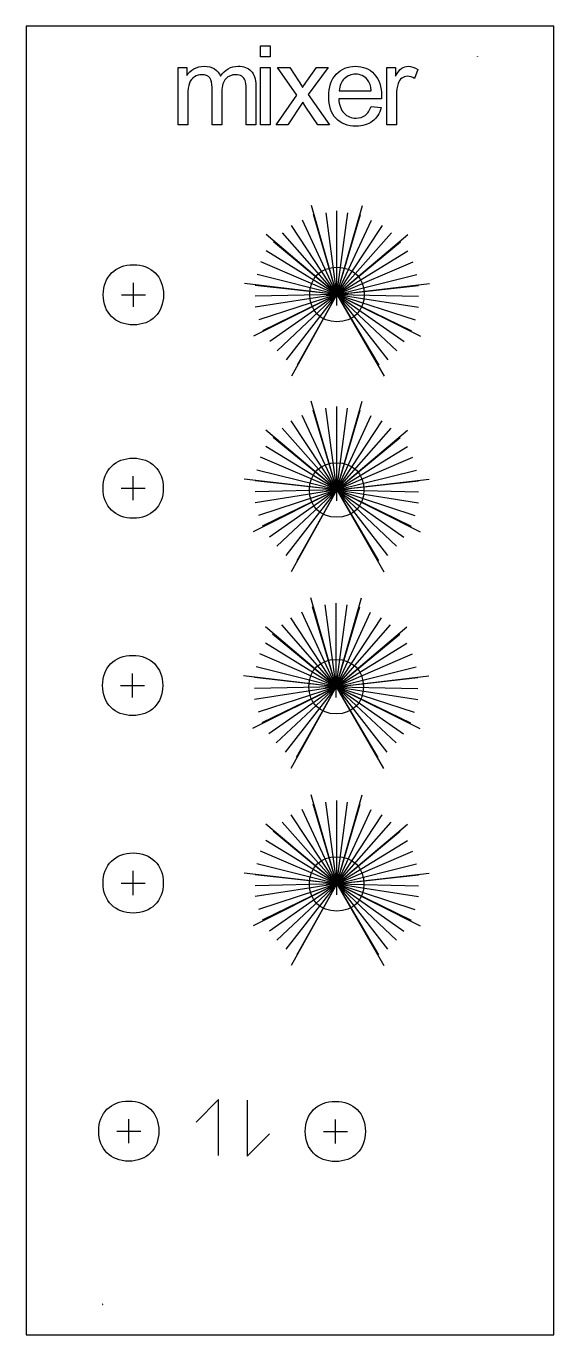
# Model space of a CAD drawing. Extents: x 13 to 178, y 11 to 272.
# Drawn here: x 126.2 to 178, y 11 to 139.5 of the extents above; entities that cross this region are included whole.
import ezdxf

# ---------------------------------------------------------------- set-up
doc = ezdxf.new("R2010")
doc.units = 0
doc.layers.add('4chan_mixer_panel', color=7, linetype='CONTINUOUS')

msp = doc.modelspace()

# ---------------------------------------------------------------- linework, layer by layer
at = {"layer": '4chan_mixer_panel', "color": 7}
for points in [[(178.020645, 11.014449), (178.020645, 139.456957), (126.235901, 139.456957), (126.235901, 11.014449), (178.020645, 11.014449)], [(149.235151, 136.439531), (149.235151, 137.53591), (150.188523, 137.53591), (150.188523, 136.439531), (149.235151, 136.439531)], [(141.14541, 129.771225), (141.14541, 135.396118), (141.998148, 135.396118), (141.998148, 134.606939)], [(149.235151, 129.771225), (149.235151, 135.396118), (150.188523, 135.396118), (150.188523, 129.771225), (149.235151, 129.771225)], [(150.754451, 129.771225), (152.809496, 132.694898), (150.90805, 135.396118), (152.099764, 135.396118), (152.963095, 134.077287)], [(153.784054, 134.066695), (154.73213, 135.396118), (155.870879, 135.396118), (153.92706, 132.747864), (156.019181, 129.771225), (154.848653, 129.771225), (153.694014, 131.519074), (153.386816, 131.990462), (151.90909, 129.771225), (150.754451, 129.771225)], [(161.633336, 129.771225), (161.633336, 135.396118), (162.491371, 135.396118), (162.491371, 134.543381)], [(164.689423, 135.216036), (164.361039, 134.331521)], [(148.767087, 133.632379), (148.767087, 129.771225), (147.819012, 129.771225), (147.819012, 133.314591)], [(142.098782, 132.689604), (142.098782, 129.771225), (141.14541, 129.771225)], [(145.440879, 133.039173), (145.440879, 129.771225), (144.487507, 129.771225), (144.487507, 133.425817)], [(161.105677, 132.34003), (156.910842, 132.34003)], [(156.963807, 133.123916), (160.104637, 133.123916)], [(162.586708, 132.716082), (162.586708, 129.771225), (161.633336, 129.771225)], [(160.094044, 131.582633), (161.079195, 131.46081)], [(156.735527, 113.125927), (154.240931, 121.857008)], [(156.735527, 113.125927), (154.419117, 120.966089)], [(156.735527, 113.125927), (155.666412, 121.144256)], [(156.735527, 113.125927), (159.23012, 121.857008)], [(156.735527, 113.125927), (156.735527, 121.322451)], [(156.735527, 113.125927), (157.804638, 121.144256)], [(156.735527, 113.125927), (159.051936, 120.966089)], [(156.735527, 113.125927), (152.280892, 119.896975)], [(156.735527, 113.125927), (153.350003, 120.431532)], [(156.735527, 113.125927), (160.121048, 120.431532)], [(156.735527, 113.125927), (161.190159, 119.896975)], [(156.735527, 113.125927), (149.786296, 119.006056)], [(156.735527, 113.125927), (150.499036, 118.293303)], [(156.735527, 113.125927), (151.389964, 119.184222)], [(156.735527, 113.125927), (162.081087, 119.184222)], [(156.735527, 113.125927), (163.684755, 119.006056)], [(156.735527, 113.125927), (162.972014, 118.293303)], [(156.735527, 113.125927), (149.786296, 117.402384)], [(156.735527, 113.125927), (163.684755, 117.402384)], [(156.735527, 113.125927), (149.251741, 116.33327)], [(156.735527, 113.125927), (164.219312, 116.33327)], [(156.735527, 113.125927), (148.895368, 115.085961)], [(156.735527, 113.125927), (164.575683, 115.085961)], [(135.578546, 113.094668), (137.939834, 113.094668)], [(136.759191, 111.914019), (136.759191, 114.275316)], [(156.735527, 113.125927), (147.648073, 114.195042)], [(156.735527, 113.125927), (148.538998, 109.027666)], [(156.735527, 113.125927), (148.717184, 114.016846)], [(156.735527, 113.125927), (148.717184, 111.878618)], [(156.735527, 113.125927), (148.717184, 112.947732)], [(156.735527, 113.125927), (149.073555, 110.631337)], [(156.735527, 113.125927), (149.429925, 109.562223)], [(156.735527, 113.125927), (150.142666, 108.493108)], [(156.735527, 113.125927), (150.855407, 107.602189)], [(156.735527, 113.125927), (151.746335, 106.711242)], [(156.735527, 113.125927), (152.280892, 105.107571)], [(156.735527, 113.125927), (152.815449, 106.176685)], [(155.666412, 113.125927), (157.804638, 113.125927)], [(156.735527, 113.125927), (165.822981, 114.195042)], [(156.735527, 112.056813), (156.735527, 114.195042)], [(156.735527, 113.125927), (164.753869, 114.016846)], [(156.735527, 113.125927), (164.932053, 109.027666)], [(156.735527, 113.125927), (161.368346, 105.107571)], [(156.735527, 113.125927), (164.753869, 112.947732)], [(156.735527, 113.125927), (164.753869, 111.878618)], [(156.735527, 113.125927), (164.397496, 110.631337)], [(156.735527, 113.125927), (164.041126, 109.562223)], [(156.735527, 113.125927), (163.328385, 108.493108)], [(156.735527, 113.125927), (162.615644, 107.602189)], [(156.735527, 113.125927), (161.724716, 106.711242)], [(156.735527, 113.125927), (160.833788, 106.176685)], [(156.71242, 93.934252), (154.217824, 102.665333)], [(156.71242, 93.934252), (154.39601, 101.774414)], [(156.71242, 93.934252), (155.643306, 101.952581)], [(156.71242, 93.934252), (159.207013, 102.665333)], [(156.71242, 93.934252), (156.71242, 102.130776)], [(156.71242, 93.934252), (157.781531, 101.952581)], [(156.71242, 93.934252), (159.028829, 101.774414)], [(156.71242, 93.934252), (152.257785, 100.7053)], [(156.71242, 93.934252), (153.326896, 101.239857)], [(156.71242, 93.934252), (160.097941, 101.239857)], [(156.71242, 93.934252), (161.167052, 100.7053)], [(156.71242, 93.934252), (149.763189, 99.814381)], [(156.71242, 93.934252), (150.47593, 99.101628)], [(156.71242, 93.934252), (151.366857, 99.992547)], [(156.71242, 93.934252), (162.05798, 99.992547)], [(156.71242, 93.934252), (163.661648, 99.814381)], [(156.71242, 93.934252), (162.948907, 99.101628)], [(156.71242, 93.934252), (149.763189, 98.210709)], [(156.71242, 93.934252), (163.661648, 98.210709)], [(156.71242, 93.934252), (149.228634, 97.141595)], [(156.71242, 93.934252), (164.196205, 97.141595)], [(136.736081, 92.925544), (136.736081, 95.286841)], [(156.71242, 93.934252), (148.872261, 95.894286)], [(156.71242, 93.934252), (164.552576, 95.894286)], [(135.555435, 94.106192), (137.916724, 94.106192)], [(156.71242, 93.934252), (147.624966, 95.003367)], [(156.71242, 93.934252), (148.515891, 89.835991)], [(156.71242, 93.934252), (148.694077, 94.825171)], [(156.71242, 93.934252), (148.694077, 92.686943)], [(156.71242, 93.934252), (148.694077, 93.756057)], [(156.71242, 93.934252), (149.050448, 91.439662)], [(156.71242, 93.934252), (149.406818, 90.370548)], [(156.71242, 93.934252), (150.119559, 89.301433)], [(156.71242, 93.934252), (150.8323, 88.410514)], [(156.71242, 93.934252), (151.723228, 87.519567)], [(156.71242, 93.934252), (152.257785, 85.915896)], [(156.71242, 93.934252), (152.792342, 86.98501)], [(155.643306, 93.934252), (157.781531, 93.934252)], [(156.71242, 93.934252), (165.799874, 95.003367)], [(156.71242, 92.865138), (156.71242, 95.003367)], [(156.71242, 93.934252), (164.730762, 94.825171)], [(156.71242, 93.934252), (164.908946, 89.835991)], [(156.71242, 93.934252), (161.345239, 85.915896)], [(156.71242, 93.934252), (164.730762, 93.756057)], [(156.71242, 93.934252), (164.730762, 92.686943)], [(156.71242, 93.934252), (164.374389, 91.439662)], [(156.71242, 93.934252), (164.018019, 90.370548)], [(156.71242, 93.934252), (163.305278, 89.301433)], [(156.71242, 93.934252), (162.592537, 88.410514)], [(156.71242, 93.934252), (161.701609, 87.519567)], [(156.71242, 93.934252), (160.810682, 86.98501)], [(156.658829, 74.630252), (154.164233, 83.361332)], [(156.658829, 74.630252), (154.34242, 82.470413)], [(156.658829, 74.630252), (155.589715, 82.64858)], [(156.658829, 74.630252), (159.153423, 83.361332)], [(156.658829, 74.630252), (156.658829, 82.826775)], [(156.658829, 74.630252), (157.727941, 82.64858)], [(156.658829, 74.630252), (158.975239, 82.470413)], [(156.658829, 74.630252), (152.204194, 81.401299)], [(156.658829, 74.630252), (153.273306, 81.935856)], [(156.658829, 74.630252), (160.04435, 81.935856)], [(156.658829, 74.630252), (161.113462, 81.401299)], [(156.658829, 74.630252), (149.709598, 80.51038)], [(156.658829, 74.630252), (150.422339, 79.797628)], [(156.658829, 74.630252), (151.313267, 80.688547)], [(156.658829, 74.630252), (162.004389, 80.688547)], [(156.658829, 74.630252), (163.608058, 80.51038)], [(156.658829, 74.630252), (162.895317, 79.797628)], [(156.658829, 74.630252), (149.709598, 78.906709)], [(156.658829, 74.630252), (163.608058, 78.906709)], [(156.658829, 74.630252), (149.175044, 77.837594)], [(156.658829, 74.630252), (164.142615, 77.837594)], [(136.682494, 73.567851), (136.682494, 75.929148)], [(156.658829, 74.630252), (148.818671, 76.590285)], [(156.658829, 74.630252), (164.498985, 76.590285)], [(135.501848, 74.748499), (137.863137, 74.748499)], [(156.658829, 74.630252), (147.571375, 75.699366)], [(156.658829, 74.630252), (148.4623, 70.53199)], [(156.658829, 74.630252), (148.640487, 75.521171)], [(156.658829, 74.630252), (148.640487, 73.382942)], [(156.658829, 74.630252), (148.640487, 74.452057)], [(156.658829, 74.630252), (148.996857, 72.135661)], [(156.658829, 74.630252), (149.353228, 71.066547)], [(156.658829, 74.630252), (150.065969, 69.997433)], [(156.658829, 74.630252), (150.77871, 69.106514)], [(156.658829, 74.630252), (151.669637, 68.215566)], [(156.658829, 74.630252), (152.204194, 66.611895)], [(156.658829, 74.630252), (152.738751, 67.681009)], [(155.589715, 74.630252), (157.727941, 74.630252)], [(156.658829, 74.630252), (165.746283, 75.699366)], [(156.658829, 73.561138), (156.658829, 75.699366)], [(156.658829, 74.630252), (164.677172, 75.521171)], [(156.658829, 74.630252), (164.855356, 70.53199)], [(156.658829, 74.630252), (161.291648, 66.611895)], [(156.658829, 74.630252), (164.677172, 74.452057)], [(156.658829, 74.630252), (164.677172, 73.382942)], [(156.658829, 74.630252), (164.320799, 72.135661)], [(156.658829, 74.630252), (163.964428, 71.066547)], [(156.658829, 74.630252), (163.251687, 69.997433)], [(156.658829, 74.630252), (162.538946, 69.106514)], [(156.658829, 74.630252), (161.648019, 68.215566)], [(156.658829, 74.630252), (160.757091, 67.681009)], [(156.71242, 55.269807), (154.217824, 64.000888)], [(156.71242, 55.269807), (154.39601, 63.109969)], [(156.71242, 55.269807), (155.643306, 63.288136)], [(156.71242, 55.269807), (159.207013, 64.000888)], [(156.71242, 55.269807), (156.71242, 63.466331)], [(156.71242, 55.269807), (157.781531, 63.288136)], [(156.71242, 55.269807), (159.028829, 63.109969)], [(156.71242, 55.269807), (152.257785, 62.040855)], [(156.71242, 55.269807), (153.326896, 62.575412)], [(156.71242, 55.269807), (160.097941, 62.575412)], [(156.71242, 55.269807), (161.167052, 62.040855)], [(156.71242, 55.269807), (149.763189, 61.149936)], [(156.71242, 55.269807), (150.47593, 60.437183)], [(156.71242, 55.269807), (151.366857, 61.328102)], [(156.71242, 55.269807), (162.05798, 61.328102)], [(156.71242, 55.269807), (163.661648, 61.149936)], [(156.71242, 55.269807), (162.948907, 60.437183)], [(156.71242, 55.269807), (149.763189, 59.546264)], [(156.71242, 55.269807), (163.661648, 59.546264)], [(156.71242, 55.269807), (149.228634, 58.47715)], [(156.71242, 55.269807), (164.196205, 58.47715)], [(136.736085, 54.179043), (136.736085, 56.54034)], [(156.71242, 55.269807), (148.872261, 57.229841)], [(156.71242, 55.269807), (164.552576, 57.229841)], [(135.555439, 55.359692), (137.916727, 55.359692)], [(156.71242, 55.269807), (147.624966, 56.338922)], [(156.71242, 55.269807), (148.515891, 51.171546)], [(156.71242, 55.269807), (148.694077, 56.160726)], [(156.71242, 55.269807), (148.694077, 54.022498)], [(156.71242, 55.269807), (148.694077, 55.091612)], [(156.71242, 55.269807), (149.050448, 52.775217)], [(156.71242, 55.269807), (149.406818, 51.706103)], [(156.71242, 55.269807), (150.119559, 50.636988)], [(156.71242, 55.269807), (150.8323, 49.746069)], [(156.71242, 55.269807), (151.723228, 48.855122)], [(156.71242, 55.269807), (152.257785, 47.251451)], [(156.71242, 55.269807), (152.792342, 48.320565)], [(155.643306, 55.269807), (157.781531, 55.269807)], [(156.71242, 55.269807), (165.799874, 56.338922)], [(156.71242, 54.200693), (156.71242, 56.338922)], [(156.71242, 55.269807), (164.730762, 56.160726)], [(156.71242, 55.269807), (164.908946, 51.171546)], [(156.71242, 55.269807), (161.345239, 47.251451)], [(156.71242, 55.269807), (164.730762, 55.091612)], [(156.71242, 55.269807), (164.730762, 54.022498)], [(156.71242, 55.269807), (164.374389, 52.775217)], [(156.71242, 55.269807), (164.018019, 51.706103)], [(156.71242, 55.269807), (163.305278, 50.636988)], [(156.71242, 55.269807), (162.592537, 49.746069)], [(156.71242, 55.269807), (161.701609, 48.855122)], [(156.71242, 55.269807), (160.810682, 48.320565)], [(145.126551, 28.599716), (145.126551, 34.096699), (142.925712, 31.895718), (142.925712, 31.888663)], [(147.93692, 34.037432), (147.93692, 28.540449), (150.132397, 30.735785), (150.132397, 30.732257)], [(136.307371, 29.831944), (136.307371, 32.193241)], [(156.582329, 29.796669), (156.582329, 32.157966)], [(135.126726, 31.012592), (137.488014, 31.012592)], [(155.40168, 30.977318), (157.76297, 30.977318)]]:
    msp.add_lwpolyline(points, dxfattribs=at)
for points in [[(170.517238, 136.446705), (170.533466, 136.446705), (170.533466, 136.464343), (170.517238, 136.464343), (170.517238, 136.446705), (170.517238, 136.446705)], [(133.728513, 14.003182), (133.744741, 14.003182), (133.744741, 14.020821), (133.728513, 14.020821), (133.728513, 14.003182), (133.728513, 14.003182)]]:
    msp.add_lwpolyline(points, close=True, dxfattribs=at)
for points in [[(141.998148, 134.606939), (142.174697, 134.882353), (142.409508, 135.103039), (142.702584, 135.269002)], [(142.702584, 135.269002), (142.995655, 135.438483), (143.329335, 135.523231), (143.703624, 135.523235)], [(143.703624, 135.523235), (144.120279, 135.523235), (144.461021, 135.436721), (144.725851, 135.263708)], [(144.725851, 135.263708), (144.994202, 135.09068), (145.183111, 134.848805), (145.292577, 134.538082)], [(145.292577, 134.538082), (145.737478, 135.194846), (146.316563, 135.523231), (147.029832, 135.523235)], [(147.029832, 135.523235), (147.587724, 135.523235), (148.016741, 135.367865), (148.316884, 135.057142)], [(148.316884, 135.057142), (148.617011, 134.749937), (148.767079, 134.275018), (148.767087, 133.632379)], [(156.65661, 134.73935), (157.143887, 135.261932), (157.775936, 135.523231), (158.55276, 135.523235)], [(158.55276, 135.523235), (159.30486, 135.523235), (159.919255, 135.267231), (160.395945, 134.755241)], [(162.491371, 134.543381), (162.710291, 134.942379), (162.911559, 135.205439), (163.095173, 135.33256)], [(163.095173, 135.33256), (163.282314, 135.459672), (163.487112, 135.523231), (163.709568, 135.523235)], [(163.709568, 135.523235), (164.030887, 135.523235), (164.357505, 135.420831), (164.689423, 135.216036)], [(142.25238, 133.865428), (142.14998, 133.593537), (142.09878, 133.201594), (142.098782, 132.689604)], [(142.744956, 134.485121), (142.518969, 134.343875), (142.354778, 134.137309), (142.25238, 133.865428)], [(143.491764, 134.696981), (143.223404, 134.696981), (142.974469, 134.626353), (142.744956, 134.485121)], [(144.254461, 134.379189), (144.099093, 134.591044), (143.844861, 134.696976), (143.491764, 134.696981)], [(144.487507, 133.425817), (144.487504, 133.849532), (144.409821, 134.167324), (144.254461, 134.379189)], [(145.832821, 134.299739), (145.571521, 134.038441), (145.440874, 133.618254), (145.440879, 133.039173)], [(146.817972, 134.696981), (146.422493, 134.696981), (146.09411, 134.564561), (145.832821, 134.299739)], [(147.389995, 134.543381), (147.227561, 134.645776), (147.036888, 134.696976), (146.817972, 134.696981)], [(147.723675, 134.135547), (147.66364, 134.305033), (147.552414, 134.440976), (147.389995, 134.543381)], [(147.819012, 133.314591), (147.819012, 133.695937), (147.787225, 133.969589), (147.723675, 134.135547)], [(152.963095, 134.077287), (153.125519, 133.826581), (153.256166, 133.616488), (153.355037, 133.447002)], [(153.355037, 133.447002), (153.510399, 133.680046), (153.653404, 133.886608), (153.784054, 134.066695)], [(155.925691, 132.536004), (155.925691, 133.482311), (156.16933, 134.216758), (156.65661, 134.73935)], [(157.456382, 134.299739), (157.159776, 134.006664), (156.995584, 133.614722), (156.963807, 133.123916)], [(158.563353, 134.73935), (158.125505, 134.73935), (157.756516, 134.59281), (157.456382, 134.299739)], [(159.744474, 134.188513), (159.440804, 134.555735), (159.047097, 134.739345), (158.563353, 134.73935)], [(160.104637, 133.123916), (160.06226, 133.597065), (159.942206, 133.951932), (159.744474, 134.188513)], [(160.395945, 134.755241), (160.872626, 134.243241), (161.110969, 133.522914), (161.110974, 132.594264)], [(162.745603, 133.828352), (162.639672, 133.489371), (162.586706, 133.118617), (162.586708, 132.716082)], [(163.10047, 134.347407), (162.93451, 134.223818), (162.816222, 134.0508), (162.745603, 133.828352)], [(163.6619, 134.538082), (163.453568, 134.538082), (163.266424, 134.474519), (163.10047, 134.347407)], [(164.361039, 134.331521), (164.127989, 134.469225), (163.894943, 134.538078), (163.6619, 134.538082)], [(156.646016, 130.401511), (156.165799, 130.909973), (155.925691, 131.62147), (155.925691, 132.536004)], [(156.910842, 132.34003), (156.94615, 131.722103), (157.120935, 131.24895), (157.435196, 130.920566)], [(161.110974, 132.594264), (161.110974, 132.537766), (161.109203, 132.453023), (161.105677, 132.34003)], [(159.506132, 130.703412), (159.753298, 130.887023), (159.949268, 131.180093), (160.094044, 131.582633)], [(161.079195, 131.46081), (160.923825, 130.885256), (160.636048, 130.438586), (160.215864, 130.120794)], [(158.605725, 129.644108), (157.782998, 129.644108), (157.129762, 129.896576), (156.646016, 130.401511)], [(157.435196, 130.920566), (157.749453, 130.592181), (158.141395, 130.427994), (158.611021, 130.427994)], [(160.215864, 130.120794), (159.79567, 129.803002), (159.258957, 129.644108), (158.605725, 129.644108)], [(158.611021, 130.427994), (158.960588, 130.427994), (159.258957, 130.519797), (159.506132, 130.703412)], [(133.807582, 113.094668), (133.807582, 114.86564), (134.988227, 116.046289), (136.759191, 116.046289)], [(136.759191, 116.046289), (138.530156, 116.046289), (139.710798, 114.86564), (139.710798, 113.094668)], [(154.062744, 113.125927), (154.062744, 114.729599), (155.131858, 115.798713), (156.735527, 115.798713)], [(156.735527, 115.798713), (158.339195, 115.798713), (159.408307, 114.729599), (159.408307, 113.125927)], [(136.759191, 110.143047), (134.988227, 110.143047), (133.807582, 111.323695), (133.807582, 113.094668)], [(139.710798, 113.094668), (139.710798, 111.323695), (138.530156, 110.143047), (136.759191, 110.143047)], [(156.735527, 110.453142), (155.131858, 110.453142), (154.062744, 111.522256), (154.062744, 113.125927)], [(159.408307, 113.125927), (159.408307, 111.522256), (158.339195, 110.453142), (156.735527, 110.453142)], [(133.784471, 94.106192), (133.784471, 95.877165), (134.965117, 97.057813), (136.736081, 97.057813)], [(136.736081, 97.057813), (138.507045, 97.057813), (139.687688, 95.877165), (139.687688, 94.106192)], [(154.039637, 93.934252), (154.039637, 95.537924), (155.108751, 96.607038), (156.71242, 96.607038)], [(156.71242, 96.607038), (158.316088, 96.607038), (159.3852, 95.537924), (159.3852, 93.934252)], [(136.736081, 91.154571), (134.965117, 91.154571), (133.784471, 92.335219), (133.784471, 94.106192)], [(139.687688, 94.106192), (139.687688, 92.335219), (138.507045, 91.154571), (136.736081, 91.154571)], [(156.71242, 91.261467), (155.108751, 91.261467), (154.039637, 92.330581), (154.039637, 93.934252)], [(159.3852, 93.934252), (159.3852, 92.330581), (158.316088, 91.261467), (156.71242, 91.261467)], [(133.730884, 74.748499), (133.730884, 76.519472), (134.91153, 77.70012), (136.682494, 77.70012)], [(136.682494, 77.70012), (138.453458, 77.70012), (139.634101, 76.519472), (139.634101, 74.748499)], [(153.986047, 74.630252), (153.986047, 76.233923), (155.055161, 77.303037), (156.658829, 77.303037)], [(156.658829, 77.303037), (158.262498, 77.303037), (159.331609, 76.233923), (159.331609, 74.630252)], [(136.682494, 71.796878), (134.91153, 71.796878), (133.730884, 72.977527), (133.730884, 74.748499)], [(139.634101, 74.748499), (139.634101, 72.977527), (138.453458, 71.796878), (136.682494, 71.796878)], [(156.658829, 71.957466), (155.055161, 71.957466), (153.986047, 73.02658), (153.986047, 74.630252)], [(159.331609, 74.630252), (159.331609, 73.02658), (158.262498, 71.957466), (156.658829, 71.957466)], [(133.784475, 55.359692), (133.784475, 57.130664), (134.96512, 58.311313), (136.736085, 58.311313)], [(136.736085, 58.311313), (138.507049, 58.311313), (139.687692, 57.130664), (139.687692, 55.359692)], [(154.039637, 55.269807), (154.039637, 56.873479), (155.108751, 57.942593), (156.71242, 57.942593)], [(156.71242, 57.942593), (158.316088, 57.942593), (159.3852, 56.873479), (159.3852, 55.269807)], [(136.736085, 52.40807), (134.96512, 52.40807), (133.784475, 53.588719), (133.784475, 55.359692)], [(139.687692, 55.359692), (139.687692, 53.588719), (138.507049, 52.40807), (136.736085, 52.40807)], [(156.71242, 52.597022), (155.108751, 52.597022), (154.039637, 53.666136), (154.039637, 55.269807)], [(159.3852, 55.269807), (159.3852, 53.666136), (158.316088, 52.597022), (156.71242, 52.597022)], [(133.355762, 31.012592), (133.355762, 32.783565), (134.536407, 33.964213), (136.307371, 33.964213)], [(136.307371, 33.964213), (138.078336, 33.964213), (139.258978, 32.783565), (139.258978, 31.012592)], [(153.630718, 30.977318), (153.630718, 32.748291), (154.811363, 33.928939), (156.582329, 33.928939)], [(156.582329, 33.928939), (158.353291, 33.928939), (159.533936, 32.748291), (159.533936, 30.977318)], [(136.307371, 28.060971), (134.536407, 28.060971), (133.355762, 29.241619), (133.355762, 31.012592)], [(139.258978, 31.012592), (139.258978, 29.241619), (138.078336, 28.060971), (136.307371, 28.060971)], [(156.582329, 28.025697), (154.811363, 28.025697), (153.630718, 29.206345), (153.630718, 30.977318)], [(159.533936, 30.977318), (159.533936, 29.206345), (158.353291, 28.025697), (156.582329, 28.025697)]]:
    msp.add_open_spline(points, degree=3, dxfattribs=at)

doc.saveas('drawing.dxf')
